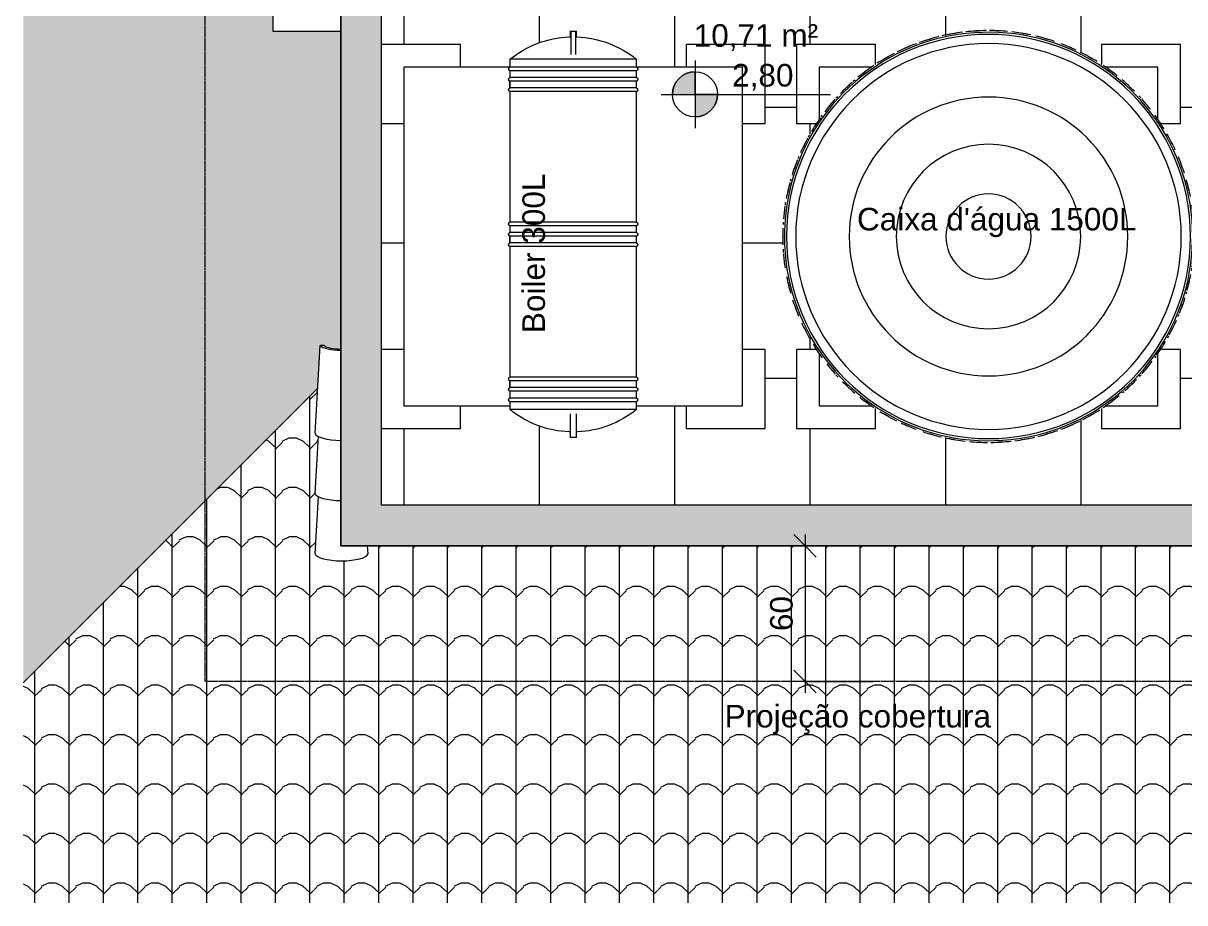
# Model space of a CAD drawing. Header units: millimetres. Extents: x -9018 to 25736, y -24663 to -1750.
# Drawn here: x -8651 to -3505, y -20900 to -17005 of the extents above; entities that cross this region are included whole.
import ezdxf

# ---------------------------------------------------------------- set-up
doc = ezdxf.new("R2010")
doc.units = ezdxf.units.MM
doc.linetypes.add('Overhead', pattern=[3.96875, 2.38125, -1.5875])
for name, color, linetype, lineweight in [('A-ANNO-DIMS', 211, 'Continuous', 9), ('A-ANNO-DIMS-50', 211, 'Continuous', 9), ('A-DETL-GENF', 92, 'Continuous', 9), ('A-DETL-THIN', 151, 'Continuous', 9), ('A-FLOR-OVHD', 1, 'Overhead', 9), ('A-FLOR-PATT', 8, 'Continuous', 25), ('A-GENM', 13, 'Continuous', 9), ('A-ROOF', 132, 'Continuous', 9), ('A-ROOF-PATT', 132, 'Continuous', 9), ('G-ANNO-DIMS', 111, 'Continuous', 9), ('G-ANNO-TEXT', 231, 'Continuous', 9), ('L-HRDS-IDEN', 13, 'Continuous', 9), ('P-SANR-FIXT', 6, 'Continuous', 9)]:
    doc.layers.add(name, color=color, linetype=linetype, lineweight=lineweight)
doc.styles.add('@Arial Unicode MS', font='ARIALUNI.TTF', dxfattribs={"height": 100})
doc.styles.add('Arial_1', font='arial.ttf', dxfattribs={"height": 100})
doc.dimstyles.new('CRT_-__Metros_-_Linha_de_chamada_3_5_mm', dxfattribs={"dimscale": 304.8, "dimtxt": 100.584485, "dimasz": 0.328084, "dimexe": 0.164042, "dimexo": 0.0625, "dimgap": 0.082021, "dimtad": 1, "dimdec": 0, "dimlfac": 0.1, "dimdsep": 46, "dimtxsty": '@Arial Unicode MS', "dimblk1": 'OBLIQUE', "dimblk2": 'OBLIQUE', "dimsah": 1, "dimcen": 0.09, "dimdle": 0.164042, "dimazin": 0, "dimtfac": 1, "dimtdec": 4, "dimtix": 1, "dimtmove": 0, "dimatfit": 3, "dimfxl": 0.984252, "dimfxlon": 1, "dimtvp": 1, "dimtolj": 1, "dimtzin": 0, "dimarcsym": 2})

# ---------------------------------------------------------------- blocks, each defined once
blk = doc.blocks.new('Tampa Caixa D_Agua - Agua Fria - MEP -Tigre - Tampa - 1500 L-4231142-2 PAV')
at = {"layer": 'P-SANR-FIXT', "color": 55, "flags": 128}
for points in [[(904.5, 0), (903.8, 36.2), (901.6, 72.3), (898, 108.3), (893, 144.1), (886.5, 179.7), (878.6, 215), (869.3, 250), (858.6, 284.5), (846.5, 318.6), (833.1, 352.2), (818.4, 385.3), (802.3, 417.7), (785, 449.4), (766.4, 480.5), (746.5, 510.7), (725.5, 540.2), (703.3, 568.8), (680, 596.4), (655.6, 623.1), (630.2, 648.9), (603.7, 673.5), (576.3, 697.1), (548, 719.6), (518.8, 741), (488.7, 761.1), (457.9, 780.1), (426.3, 797.7), (394.1, 814.2), (361.2, 829.3), (327.8, 843), (293.8, 855.5), (259.3, 866.5), (224.5, 876.2), (189.3, 884.5), (153.7, 891.4), (118, 896.8), (82, 900.8), (45.9, 903.3), (9.8, 904.5), (-26.4, 904.1), (-62.5, 902.3), (-98.6, 899.1), (-134.5, 894.5), (-170.1, 888.4), (-205.5, 880.9), (-240.6, 871.9), (-275.2, 861.6), (-309.5, 849.9), (-343.2, 836.9), (-376.4, 822.5), (-409, 806.8), (-440.9, 789.8), (-472.2, 771.5), (-502.6, 752), (-532.3, 731.3), (-561.1, 709.4), (-589, 686.4), (-616, 662.3), (-642, 637.1), (-667, 611), (-690.9, 583.8), (-713.7, 555.7), (-735.3, 526.7), (-755.8, 496.9), (-775.1, 466.3), (-793.1, 434.9), (-809.9, 402.8), (-825.3, 370.1), (-839.5, 336.8), (-852.3, 303), (-863.7, 268.7), (-873.7, 233.9), (-882.4, 198.8), (-889.6, 163.4), (-895.5, 127.6), (-899.9, 91.7), (-902.8, 55.7), (-904.3, 19.5), (-904.5, 0)], [(-904.5, 0), (-903.8, -36.2), (-901.6, -72.3), (-898, -108.3), (-893, -144.1), (-886.5, -179.7), (-878.6, -215), (-869.3, -250), (-858.6, -284.5), (-846.5, -318.6), (-833.1, -352.2), (-818.4, -385.3), (-802.3, -417.7), (-785, -449.4), (-766.4, -480.5), (-746.5, -510.7), (-725.5, -540.2), (-703.3, -568.8), (-680, -596.4), (-655.6, -623.1), (-630.2, -648.9), (-603.7, -673.5), (-576.3, -697.1), (-548, -719.6), (-518.8, -741), (-488.7, -761.1), (-457.9, -780.1), (-426.3, -797.7), (-394.1, -814.2), (-361.2, -829.3), (-327.8, -843), (-293.8, -855.5), (-259.3, -866.5), (-224.5, -876.2), (-189.3, -884.5), (-153.7, -891.4), (-118, -896.8), (-82, -900.8), (-45.9, -903.3), (-9.8, -904.5), (26.4, -904.1), (62.5, -902.3), (98.6, -899.1), (134.5, -894.5), (170.1, -888.4), (205.5, -880.9), (240.6, -871.9), (275.2, -861.6), (309.5, -849.9), (343.2, -836.9), (376.4, -822.5), (409, -806.8), (440.9, -789.8), (472.2, -771.5), (502.6, -752), (532.3, -731.3), (561.1, -709.4), (589, -686.4), (616, -662.3), (642, -637.1), (667, -611), (690.9, -583.8), (713.7, -555.7), (735.3, -526.7), (755.8, -496.9), (775.1, -466.3), (793.1, -434.9), (809.9, -402.8), (825.3, -370.1), (839.5, -336.8), (852.3, -303), (863.7, -268.7), (873.7, -233.9), (882.4, -198.8), (889.6, -163.4), (895.5, -127.6), (899.9, -91.7), (902.8, -55.7), (904.3, -19.5), (904.5, 0)]]:
    blk.add_lwpolyline(points, dxfattribs=at)
at = {"layer": 'P-SANR-FIXT', "color": 55}
for radius, start, end in [(895, 360, 180), (911.9, 103.952, 109.6536), (911.1, 105.8008, 107.6311), (911.9, 97.3022, 103.0095), (911.1, 99.1394, 100.983), (911.9, 90.6526, 96.3648), (911.1, 92.4788, 94.1667), (912, 84.672, 89.7195), (912, 78.1824, 83.5317), (911.1, 80, 80.3819), (911.1, 79.0719, 79.6298), (912, 71.3478, 76.7205), (911.1, 73.3333, 74.225), (854, 90, 270), (911.9, 110.602, 116.2971), (911.1, 112.4629, 114.2787), (854, 270, 90), (912, 64.8473, 69.356), (911.1, 66.6667, 67.0476), (911.1, 65.7479, 66.2969), (911.9, 117.2524, 122.7572), (911.1, 119.126, 120.9257), (912, 58.1794, 63.456), (911.1, 59.0859, 60.8768), (911.9, 124.7745, 129.3691), (911.1, 125.79, 127.572), (911.9, 123.903, 124.597), (912, 55.5246, 56.177), (912, 51.307, 55.2297), (911.1, 53.3333, 54.2307), (911.9, 131.4451, 136.034), (911.1, 132.4553, 132.99), (911.9, 130.5542, 131.21), (912, 44.843, 49.4864), (911.9, 137.2059, 137.8262), (911.1, 133.3333, 134.2211), (911.1, 45.7938, 46.6667), (912, 42.1725, 43.1151), (911.9, 138.1137, 142.689), (911.1, 140, 140.8723), (911.1, 139.1205, 139.6379), (617.2, 0, 180), (912, 38.1702, 41.8871), (911.1, 40, 40.8768), (911.9, 144.7796, 149.3502), (911.9, 143.863, 144.477), (912, 31.5057, 36.1097), (911.1, 146.6667, 147.5323), (911.1, 145.7808, 146.2936), (911.1, 32.4524, 33.3333), (911.9, 151.4456, 156.0111), (911.1, 152.4412, 152.9492), (911.9, 150.521, 151.1292), (912, 24.8321, 29.9226), (911.1, 26.6667, 27.5681), (911.1, 153.3333, 154.2231), (408.5, 0, 180), (911.9, 158.1117, 162.6735), (911.1, 160, 160.8881), (911.1, 159.1016, 159.6054), (911.9, 157.1789, 157.7815), (912, 17.8629, 22.738), (911.1, 19.6039, 20), (911.9, 164.7834, 169.3337), (911.1, 166.6667, 167.5538), (911.1, 165.7634, 166.1128), (911.9, 163.8356, 164.4419), (912, 11.2097, 15.9652), (911.1, 12.9334, 13.9699), (188.5, 360, 180), (912, 171.4373, 175.1249), (911.1, 172.4658, 173.8612), (911.9, 170.4619, 171.1338), (912, 4.8751, 8.7196), (911.9, 175.975, 176.6179), (912, 3.5307, 4.4497), (911.9, 177.7027, 180), (911.1, 179.3735, 180), (895, 180, 360), (617.2, 180, 0), (408.5, 180, 0), (188.5, 180, 360), (911.1, 360, 0.6265), (911.1, 359.3735, 360), (912, 0, 2.3096), (911.9, 357.7027, 0), (912, 180, 182.3096), (911.1, 180, 180.6265), (912, 183.5307, 184.4497), (912, 184.8533, 188.7196), (911.9, 351.4373, 355.1309), (911.1, 352.4658, 353.8612), (912, 355.975, 356.6179), (911.9, 350.4619, 351.1338), (912, 191.2097, 195.9652), (911.1, 192.9334, 193.9699), (911.9, 344.7834, 349.3337), (911.1, 346.6667, 347.5538), (911.9, 343.8356, 344.4419), (911.1, 345.7634, 346.1128), (912, 197.8629, 202.738), (911.1, 199.6039, 200), (911.9, 338.1117, 342.6735), (911.1, 340, 340.8881), (911.9, 337.1789, 337.7815), (911.1, 339.1016, 339.6054), (912, 204.8321, 209.9226), (911.1, 206.6667, 207.5681), (911.9, 331.4456, 336.0111), (911.1, 333.3333, 334.2231), (911.9, 330.521, 331.1292), (911.1, 332.4412, 332.9492), (912, 211.5057, 216.1097), (911.1, 212.4524, 213.3333), (911.9, 324.7796, 329.3502), (911.1, 325.7808, 326.2936), (911.1, 326.6667, 327.5323), (912, 218.1702, 221.8871), (911.9, 318.1137, 322.689), (911.9, 323.863, 324.477), (911.1, 220, 220.8768), (912, 222.1725, 223.1151), (911.9, 317.2059, 317.8262), (911.1, 319.1205, 319.6379), (911.1, 320, 320.8723), (912, 224.843, 229.4864), (911.1, 225.7938, 226.6667), (911.9, 311.4451, 316.034), (911.1, 312.4553, 312.99), (911.1, 313.3333, 314.2211), (912, 231.307, 235.2297), (911.9, 304.7745, 309.3959), (911.9, 310.5542, 311.21), (911.1, 233.3333, 234.2307), (912, 235.5246, 236.177), (911.9, 297.2524, 302.7572), (911.9, 303.903, 304.597), (911.1, 305.79, 307.572), (912, 238.1794, 243.456), (911.1, 239.0859, 240.8768), (911.9, 290.602, 296.2971), (911.1, 299.126, 300.9257), (912, 244.8473, 249.356), (911.1, 245.7479, 246.2969), (911.1, 246.6667, 247.0476), (912, 251.3478, 256.7553), (911.1, 253.3333, 254.225), (911.9, 283.952, 289.6536), (911.1, 285.8008, 287.6311), (911.1, 292.4629, 294.2787), (912, 258.1824, 263.5317), (911.1, 259.0719, 259.6298), (911.1, 260, 260.3819), (912, 264.672, 269.7195), (911.9, 270.6526, 276.3648), (911.1, 272.4788, 274.1667), (911.9, 277.3022, 283.0095), (911.1, 279.1394, 280.983)]:
    blk.add_arc((0, 0), radius, start, end, dxfattribs=at)
blk = doc.blocks.new('CRT_HDR_AQC_Boiler-completo - Boiler 300 Litros-3281018-2 PAV')
at = {"layer": 'P-SANR-FIXT', "color": 55}
for p, q in [((-14, 260.6), (-14, 155.7)), ((-14, 260.6), (14, 260.6)), ((14, 154.9), (14, 260.6)), ((-280, 136.4), (-280, 101.4)), ((-278.5, 136.4), (0, 136.4)), ((0, 136.4), (278.5, 136.4)), ((280, 101.4), (280, 136.4)), ((-280, 85.2), (-280, 55.2)), ((0, 101.4), (-278.5, 101.4)), ((-278.5, 85.2), (0, 85.2)), ((-278.5, 55.2), (0, 55.2)), ((278.5, 101.4), (0, 101.4)), ((0, 85.2), (278.5, 85.2)), ((0, 55.2), (278.5, 55.2)), ((280, 55.2), (280, 85.2)), ((-280, 39), (-280, 9)), ((-280, 38.6), (-278.5, 38.6)), ((-280, 38.6), (-280, 8.6)), ((-278.8, 8.6), (-280, 8.6)), ((-278.5, 39), (0, 39)), ((-278.5, 9), (0, 9)), ((0, 39), (278.5, 39)), ((0, 9), (278.5, 9)), ((278.5, 38.6), (280, 38.6)), ((280, 8.6), (278.8, 8.6)), ((280, 9), (280, 39)), ((280, 38.6), (280, 8.6)), ((-280, -7.2), (-280, -585)), ((-278.5, -7.2), (0, -7.2)), ((0, -7.2), (278.5, -7.2)), ((280, -585), (280, -7.2)), ((-280, -601.3), (-280, -631.3)), ((-280, -601.3), (-278.5, -601.3)), ((-280, -601.3), (-280, -631.3)), ((-278.5, -585), (0, -585)), ((-278.5, -601.3), (0, -601.3)), ((0, -585), (278.5, -585)), ((0, -601.3), (278.5, -601.3)), ((278.5, -601.3), (280, -601.3)), ((280, -631.3), (280, -601.3)), ((280, -601.3), (280, -631.3)), ((-278.5, -631.3), (-280, -631.3)), ((-280, -647.5), (-280, -677.5)), ((-278.5, -631.3), (0, -631.3)), ((-278.5, -647.5), (0, -647.5)), ((0, -631.3), (278.5, -631.3)), ((0, -647.5), (278.5, -647.5)), ((280, -631.3), (278.5, -631.3)), ((280, -677.5), (280, -647.5)), ((-280, -693.7), (-280, -1271.5)), ((-278.5, -677.5), (0, -677.5)), ((-278.5, -693.7), (0, -693.7)), ((0, -677.5), (278.5, -677.5)), ((0, -693.7), (278.5, -693.7)), ((280, -1271.5), (280, -693.7)), ((-278.5, -1271.5), (0, -1271.5)), ((0, -1271.5), (278.5, -1271.5)), ((-280, -1287.4), (-278.8, -1287.4)), ((-280, -1287.4), (-280, -1317.4)), ((-280, -1287.7), (-280, -1317.7)), ((-278.5, -1317.4), (-280, -1317.4)), ((-280, -1333.9), (-280, -1363.9)), ((-278.5, -1287.7), (0, -1287.7)), ((-278.5, -1317.7), (-266.4, -1317.7)), ((-278.5, -1333.9), (-266.4, -1333.9)), ((-266.3, -1317.7), (0, -1317.7)), ((-266.3, -1333.9), (0, -1333.9)), ((0, -1287.7), (278.5, -1287.7)), ((0, -1317.7), (278.5, -1317.7)), ((0, -1333.9), (278.5, -1333.9)), ((280, -1317.4), (278.5, -1317.4)), ((278.8, -1287.4), (280, -1287.4)), ((280, -1287.4), (280, -1317.4)), ((280, -1317.7), (280, -1287.7)), ((280, -1363.9), (280, -1333.9)), ((-280, -1380.1), (-280, -1415.1)), ((-278.5, -1363.9), (-266.4, -1363.9)), ((-278.5, -1380.1), (0, -1380.1)), ((-266.3, -1363.9), (0, -1363.9)), ((0, -1363.9), (278.5, -1363.9)), ((0, -1380.1), (278.5, -1380.1)), ((280, -1415.1), (280, -1380.1)), ((-278.5, -1415.1), (0, -1415.1)), ((-11, -1436), (-11, -1539.4)), ((-11, -1436), (-11, -1539.4)), ((0, -1415.1), (278.5, -1415.1)), ((11, -1539.4), (11, -1435.9)), ((11, -1539.4), (11, -1435.9)), ((-14, -1513.7), (-14, -1539.4)), ((-11.1, -1539.4), (-14, -1539.4)), ((11, -1539.4), (-11, -1539.4)), ((11, -1539.4), (-11, -1539.4)), ((14, -1539.4), (11.1, -1539.4)), ((14, -1539.4), (14, -1513.6))]:
    blk.add_line(p, q, dxfattribs=at)
at = {"layer": 'P-SANR-FIXT', "color": 55, "flags": 128}
for points in [[(-280, 136.4), (-266, 147.3), (-251.5, 157.7), (-236.7, 167.4), (-221.4, 176.6), (-205.8, 185.1), (-189.9, 193), (-173.7, 200.3), (-157.2, 206.9), (-140.4, 212.9), (-123.4, 218.2), (-106.3, 222.8), (-88.9, 226.7), (-71.4, 229.9), (-53.8, 232.4), (-36.1, 234.2), (-18.4, 235.3), (-13.9, 235.4)], [(14, 235.4), (17.8, 235.3), (35.5, 234.2), (53.2, 232.5), (70.8, 230), (88.3, 226.8), (105.7, 222.9), (122.9, 218.3), (139.8, 213.1), (156.6, 207.2), (173.1, 200.6), (189.3, 193.3), (205.3, 185.4), (220.9, 176.9), (236.1, 167.7), (251, 158), (265.5, 147.7), (279.5, 136.8), (280, 136.4)], [(-280, 85.2), (-280.3, 85.3), (-280.6, 85.4), (-281, 85.6), (-281.3, 85.7), (-281.6, 85.9), (-281.9, 86), (-282.1, 86.2), (-282.4, 86.4), (-282.7, 86.6), (-282.9, 86.8), (-283.2, 87.1), (-283.4, 87.3), (-283.7, 87.5), (-283.9, 87.8), (-284.1, 88.1), (-284.3, 88.3), (-284.5, 88.6), (-284.7, 88.9), (-284.9, 89.2), (-285, 89.5), (-285.2, 89.8), (-285.3, 90.1), (-285.4, 90.4), (-285.5, 90.8), (-285.6, 91.1), (-285.7, 91.4), (-285.8, 91.8), (-285.8, 92.1), (-285.9, 92.4), (-285.9, 92.8), (-285.9, 93.1), (-285.9, 93.4), (-285.9, 93.8), (-285.9, 94.1), (-285.8, 94.5), (-285.8, 94.8), (-285.7, 95.1), (-285.6, 95.5), (-285.5, 95.8), (-285.4, 96.1), (-285.3, 96.4), (-285.2, 96.7), (-285, 97.1), (-284.9, 97.4), (-284.7, 97.7), (-284.5, 97.9), (-284.3, 98.2), (-284.1, 98.5), (-283.9, 98.8), (-283.7, 99), (-283.5, 99.3), (-283.2, 99.5), (-283, 99.7), (-282.7, 99.9), (-282.4, 100.1), (-282.2, 100.3), (-281.9, 100.5), (-281.6, 100.7), (-281.3, 100.9), (-281, 101), (-280.7, 101.1), (-280.3, 101.3), (-280, 101.4), (-280, 101.4)], [(-280, 39), (-280.3, 39.1), (-280.6, 39.2), (-281, 39.4), (-281.3, 39.5), (-281.6, 39.7), (-281.9, 39.8), (-282.1, 40), (-282.4, 40.2), (-282.7, 40.4), (-282.9, 40.6), (-283.2, 40.9), (-283.4, 41.1), (-283.7, 41.3), (-283.9, 41.6), (-284.1, 41.9), (-284.3, 42.1), (-284.5, 42.4), (-284.7, 42.7), (-284.9, 43), (-285, 43.3), (-285.2, 43.6), (-285.3, 43.9), (-285.4, 44.2), (-285.5, 44.6), (-285.6, 44.9), (-285.7, 45.2), (-285.8, 45.6), (-285.8, 45.9), (-285.9, 46.2), (-285.9, 46.6), (-285.9, 46.9), (-285.9, 47.2), (-285.9, 47.6), (-285.9, 47.9), (-285.8, 48.3), (-285.8, 48.6), (-285.7, 48.9), (-285.6, 49.3), (-285.5, 49.6), (-285.4, 49.9), (-285.3, 50.2), (-285.2, 50.5), (-285, 50.9), (-284.9, 51.2), (-284.7, 51.4), (-284.5, 51.7), (-284.3, 52), (-284.1, 52.3), (-283.9, 52.6), (-283.7, 52.8), (-283.5, 53.1), (-283.2, 53.3), (-283, 53.5), (-282.7, 53.7), (-282.4, 53.9), (-282.2, 54.1), (-281.9, 54.3), (-281.6, 54.5), (-281.3, 54.7), (-281, 54.8), (-280.7, 54.9), (-280.3, 55.1), (-280, 55.2), (-280, 55.2)], [(280, 101.4), (280.3, 101.3), (280.6, 101.2), (281, 101), (281.3, 100.9), (281.6, 100.7), (281.9, 100.5), (282.1, 100.4), (282.4, 100.2), (282.7, 100), (282.9, 99.7), (283.2, 99.5), (283.4, 99.3), (283.7, 99), (283.9, 98.8), (284.1, 98.5), (284.3, 98.2), (284.5, 98), (284.7, 97.7), (284.9, 97.4), (285, 97.1), (285.2, 96.8), (285.3, 96.4), (285.4, 96.1), (285.5, 95.8), (285.6, 95.5), (285.7, 95.1), (285.8, 94.8), (285.8, 94.5), (285.9, 94.1), (285.9, 93.8), (285.9, 93.5), (285.9, 93.1), (285.9, 92.8), (285.9, 92.4), (285.8, 92.1), (285.8, 91.8), (285.7, 91.4), (285.6, 91.1), (285.5, 90.8), (285.4, 90.5), (285.3, 90.1), (285.2, 89.8), (285, 89.5), (284.9, 89.2), (284.7, 88.9), (284.5, 88.6), (284.3, 88.3), (284.1, 88.1), (283.9, 87.8), (283.7, 87.6), (283.5, 87.3), (283.2, 87.1), (283, 86.8), (282.7, 86.6), (282.4, 86.4), (282.2, 86.2), (281.9, 86), (281.6, 85.9), (281.3, 85.7), (281, 85.6), (280.7, 85.4), (280.3, 85.3), (280, 85.2), (280, 85.2)], [(280, 55.2), (280.3, 55.1), (280.6, 55), (281, 54.8), (281.3, 54.7), (281.6, 54.5), (281.9, 54.3), (282.1, 54.2), (282.4, 54), (282.7, 53.8), (282.9, 53.5), (283.2, 53.3), (283.4, 53.1), (283.7, 52.8), (283.9, 52.6), (284.1, 52.3), (284.3, 52), (284.5, 51.8), (284.7, 51.5), (284.9, 51.2), (285, 50.9), (285.2, 50.6), (285.3, 50.2), (285.4, 49.9), (285.5, 49.6), (285.6, 49.3), (285.7, 48.9), (285.8, 48.6), (285.8, 48.3), (285.9, 47.9), (285.9, 47.6), (285.9, 47.3), (285.9, 46.9), (285.9, 46.6), (285.9, 46.2), (285.8, 45.9), (285.8, 45.6), (285.7, 45.2), (285.6, 44.9), (285.5, 44.6), (285.4, 44.3), (285.3, 43.9), (285.2, 43.6), (285, 43.3), (284.9, 43), (284.7, 42.7), (284.5, 42.4), (284.3, 42.1), (284.1, 41.9), (283.9, 41.6), (283.7, 41.4), (283.5, 41.1), (283.2, 40.9), (283, 40.6), (282.7, 40.4), (282.4, 40.2), (282.2, 40), (281.9, 39.8), (281.6, 39.7), (281.3, 39.5), (281, 39.4), (280.7, 39.2), (280.3, 39.1), (280, 39), (280, 39)], [(-280, -7.2), (-280.3, -7.1), (-280.6, -7), (-281, -6.9), (-281.3, -6.7), (-281.6, -6.5), (-281.9, -6.4), (-282.1, -6.2), (-282.4, -6), (-282.7, -5.8), (-282.9, -5.6), (-283.2, -5.3), (-283.4, -5.1), (-283.7, -4.9), (-283.9, -4.6), (-284.1, -4.3), (-284.3, -4.1), (-284.5, -3.8), (-284.7, -3.5), (-284.9, -3.2), (-285, -2.9), (-285.2, -2.6), (-285.3, -2.3), (-285.4, -2), (-285.5, -1.6), (-285.6, -1.3), (-285.7, -1), (-285.8, -0.7), (-285.8, -0.3), (-285.9, 0), (-285.9, 0.4), (-285.9, 0.7), (-285.9, 1), (-285.9, 1.4), (-285.9, 1.7), (-285.8, 2.1), (-285.8, 2.4), (-285.7, 2.7), (-285.6, 3.1), (-285.5, 3.4), (-285.4, 3.7), (-285.3, 4), (-285.2, 4.3), (-285, 4.6), (-284.9, 5), (-284.7, 5.2), (-284.5, 5.5), (-284.3, 5.8), (-284.1, 6.1), (-283.9, 6.4), (-283.7, 6.6), (-283.5, 6.9), (-283.2, 7.1), (-283, 7.3), (-282.7, 7.5), (-282.4, 7.7), (-282.2, 7.9), (-281.9, 8.1), (-281.6, 8.3), (-281.3, 8.5), (-281, 8.6), (-280.7, 8.7), (-280.3, 8.9), (-280, 9), (-280, 9)], [(280, 9), (280.3, 8.9), (280.6, 8.7), (281, 8.6), (281.3, 8.5), (281.6, 8.3), (281.9, 8.1), (282.1, 7.9), (282.4, 7.8), (282.7, 7.5), (282.9, 7.3), (283.2, 7.1), (283.4, 6.9), (283.7, 6.6), (283.9, 6.4), (284.1, 6.1), (284.3, 5.8), (284.5, 5.5), (284.7, 5.3), (284.9, 5), (285, 4.7), (285.2, 4.4), (285.3, 4), (285.4, 3.7), (285.5, 3.4), (285.6, 3.1), (285.7, 2.7), (285.8, 2.4), (285.8, 2.1), (285.9, 1.7), (285.9, 1.4), (285.9, 1.1), (285.9, 0.7), (285.9, 0.4), (285.9, 0), (285.8, -0.3), (285.8, -0.6), (285.7, -1), (285.6, -1.3), (285.5, -1.6), (285.4, -1.9), (285.3, -2.3), (285.2, -2.6), (285, -2.9), (284.9, -3.2), (284.7, -3.5), (284.5, -3.8), (284.3, -4.1), (284.1, -4.3), (283.9, -4.6), (283.7, -4.8), (283.5, -5.1), (283.2, -5.3), (283, -5.6), (282.7, -5.8), (282.4, -6), (282.2, -6.2), (281.9, -6.4), (281.6, -6.5), (281.3, -6.7), (281, -6.8), (280.7, -7), (280.3, -7.1), (280, -7.2), (280, -7.2)], [(-280, -601.3), (-280.3, -601.1), (-280.6, -601), (-281, -600.9), (-281.3, -600.7), (-281.6, -600.6), (-281.9, -600.4), (-282.1, -600.2), (-282.4, -600), (-282.7, -599.8), (-282.9, -599.6), (-283.2, -599.4), (-283.4, -599.1), (-283.7, -598.9), (-283.9, -598.6), (-284.1, -598.4), (-284.3, -598.1), (-284.5, -597.8), (-284.7, -597.5), (-284.9, -597.2), (-285, -596.9), (-285.2, -596.6), (-285.3, -596.3), (-285.4, -596), (-285.5, -595.7), (-285.6, -595.3), (-285.7, -595), (-285.8, -594.7), (-285.8, -594.3), (-285.9, -594), (-285.9, -593.7), (-285.9, -593.3), (-285.9, -593), (-285.9, -592.6), (-285.9, -592.3), (-285.8, -592), (-285.8, -591.6), (-285.7, -591.3), (-285.6, -591), (-285.5, -590.6), (-285.4, -590.3), (-285.3, -590), (-285.2, -589.7), (-285, -589.4), (-284.9, -589.1), (-284.7, -588.8), (-284.5, -588.5), (-284.3, -588.2), (-284.1, -587.9), (-283.9, -587.7), (-283.7, -587.4), (-283.5, -587.2), (-283.2, -586.9), (-283, -586.7), (-282.7, -586.5), (-282.4, -586.3), (-282.2, -586.1), (-281.9, -585.9), (-281.6, -585.7), (-281.3, -585.6), (-281, -585.4), (-280.7, -585.3), (-280.3, -585.2), (-280, -585.1), (-280, -585)], [(280, -585), (280.3, -585.2), (280.6, -585.3), (281, -585.4), (281.3, -585.6), (281.6, -585.7), (281.9, -585.9), (282.1, -586.1), (282.4, -586.3), (282.7, -586.5), (282.9, -586.7), (283.2, -586.9), (283.4, -587.2), (283.7, -587.4), (283.9, -587.7), (284.1, -587.9), (284.3, -588.2), (284.5, -588.5), (284.7, -588.8), (284.9, -589.1), (285, -589.4), (285.2, -589.7), (285.3, -590), (285.4, -590.3), (285.5, -590.6), (285.6, -591), (285.7, -591.3), (285.8, -591.6), (285.8, -592), (285.9, -592.3), (285.9, -592.6), (285.9, -593), (285.9, -593.3), (285.9, -593.7), (285.9, -594), (285.8, -594.3), (285.8, -594.7), (285.7, -595), (285.6, -595.3), (285.5, -595.7), (285.4, -596), (285.3, -596.3), (285.2, -596.6), (285, -596.9), (284.9, -597.2), (284.7, -597.5), (284.5, -597.8), (284.3, -598.1), (284.1, -598.4), (283.9, -598.6), (283.7, -598.9), (283.5, -599.1), (283.2, -599.4), (283, -599.6), (282.7, -599.8), (282.4, -600), (282.2, -600.2), (281.9, -600.4), (281.6, -600.6), (281.3, -600.7), (281, -600.9), (280.7, -601), (280.3, -601.1), (280, -601.2), (280, -601.3)], [(-280, -647.5), (-280.3, -647.3), (-280.6, -647.2), (-281, -647.1), (-281.3, -646.9), (-281.6, -646.8), (-281.9, -646.6), (-282.1, -646.4), (-282.4, -646.2), (-282.7, -646), (-282.9, -645.8), (-283.2, -645.6), (-283.4, -645.3), (-283.7, -645.1), (-283.9, -644.8), (-284.1, -644.6), (-284.3, -644.3), (-284.5, -644), (-284.7, -643.7), (-284.9, -643.4), (-285, -643.1), (-285.2, -642.8), (-285.3, -642.5), (-285.4, -642.2), (-285.5, -641.9), (-285.6, -641.5), (-285.7, -641.2), (-285.8, -640.9), (-285.8, -640.5), (-285.9, -640.2), (-285.9, -639.9), (-285.9, -639.5), (-285.9, -639.2), (-285.9, -638.8), (-285.9, -638.5), (-285.8, -638.2), (-285.8, -637.8), (-285.7, -637.5), (-285.6, -637.2), (-285.5, -636.8), (-285.4, -636.5), (-285.3, -636.2), (-285.2, -635.9), (-285, -635.6), (-284.9, -635.3), (-284.7, -635), (-284.5, -634.7), (-284.3, -634.4), (-284.1, -634.1), (-283.9, -633.9), (-283.7, -633.6), (-283.5, -633.4), (-283.2, -633.1), (-283, -632.9), (-282.7, -632.7), (-282.4, -632.5), (-282.2, -632.3), (-281.9, -632.1), (-281.6, -631.9), (-281.3, -631.8), (-281, -631.6), (-280.7, -631.5), (-280.3, -631.4), (-280, -631.3), (-280, -631.3)], [(280, -631.3), (280.3, -631.4), (280.6, -631.5), (281, -631.6), (281.3, -631.8), (281.6, -631.9), (281.9, -632.1), (282.1, -632.3), (282.4, -632.5), (282.7, -632.7), (282.9, -632.9), (283.2, -633.1), (283.4, -633.4), (283.7, -633.6), (283.9, -633.9), (284.1, -634.1), (284.3, -634.4), (284.5, -634.7), (284.7, -635), (284.9, -635.3), (285, -635.6), (285.2, -635.9), (285.3, -636.2), (285.4, -636.5), (285.5, -636.8), (285.6, -637.2), (285.7, -637.5), (285.8, -637.8), (285.8, -638.2), (285.9, -638.5), (285.9, -638.8), (285.9, -639.2), (285.9, -639.5), (285.9, -639.9), (285.9, -640.2), (285.8, -640.5), (285.8, -640.9), (285.7, -641.2), (285.6, -641.5), (285.5, -641.9), (285.4, -642.2), (285.3, -642.5), (285.2, -642.8), (285, -643.1), (284.9, -643.4), (284.7, -643.7), (284.5, -644), (284.3, -644.3), (284.1, -644.6), (283.9, -644.8), (283.7, -645.1), (283.5, -645.3), (283.2, -645.6), (283, -645.8), (282.7, -646), (282.4, -646.2), (282.2, -646.4), (281.9, -646.6), (281.6, -646.8), (281.3, -646.9), (281, -647.1), (280.7, -647.2), (280.3, -647.3), (280, -647.4), (280, -647.5)], [(-280, -693.7), (-280.3, -693.5), (-280.6, -693.4), (-281, -693.3), (-281.3, -693.1), (-281.6, -693), (-281.9, -692.8), (-282.1, -692.6), (-282.4, -692.4), (-282.7, -692.2), (-282.9, -692), (-283.2, -691.8), (-283.4, -691.5), (-283.7, -691.3), (-283.9, -691), (-284.1, -690.8), (-284.3, -690.5), (-284.5, -690.2), (-284.7, -689.9), (-284.9, -689.6), (-285, -689.3), (-285.2, -689), (-285.3, -688.7), (-285.4, -688.4), (-285.5, -688.1), (-285.6, -687.7), (-285.7, -687.4), (-285.8, -687.1), (-285.8, -686.7), (-285.9, -686.4), (-285.9, -686.1), (-285.9, -685.7), (-285.9, -685.4), (-285.9, -685.1), (-285.9, -684.7), (-285.8, -684.4), (-285.8, -684), (-285.7, -683.7), (-285.6, -683.4), (-285.5, -683), (-285.4, -682.7), (-285.3, -682.4), (-285.2, -682.1), (-285, -681.8), (-284.9, -681.5), (-284.7, -681.2), (-284.5, -680.9), (-284.3, -680.6), (-284.1, -680.3), (-283.9, -680.1), (-283.7, -679.8), (-283.5, -679.6), (-283.2, -679.3), (-283, -679.1), (-282.7, -678.9), (-282.4, -678.7), (-282.2, -678.5), (-281.9, -678.3), (-281.6, -678.1), (-281.3, -678), (-281, -677.8), (-280.7, -677.7), (-280.3, -677.6), (-280, -677.5), (-280, -677.5)], [(280, -677.5), (280.3, -677.6), (280.6, -677.7), (281, -677.8), (281.3, -678), (281.6, -678.1), (281.9, -678.3), (282.1, -678.5), (282.4, -678.7), (282.7, -678.9), (282.9, -679.1), (283.2, -679.3), (283.4, -679.6), (283.7, -679.8), (283.9, -680.1), (284.1, -680.3), (284.3, -680.6), (284.5, -680.9), (284.7, -681.2), (284.9, -681.5), (285, -681.8), (285.2, -682.1), (285.3, -682.4), (285.4, -682.7), (285.5, -683), (285.6, -683.4), (285.7, -683.7), (285.8, -684), (285.8, -684.4), (285.9, -684.7), (285.9, -685), (285.9, -685.4), (285.9, -685.7), (285.9, -686.1), (285.9, -686.4), (285.8, -686.7), (285.8, -687.1), (285.7, -687.4), (285.6, -687.7), (285.5, -688.1), (285.4, -688.4), (285.3, -688.7), (285.2, -689), (285, -689.3), (284.9, -689.6), (284.7, -689.9), (284.5, -690.2), (284.3, -690.5), (284.1, -690.8), (283.9, -691), (283.7, -691.3), (283.5, -691.5), (283.2, -691.8), (283, -692), (282.7, -692.2), (282.4, -692.4), (282.2, -692.6), (281.9, -692.8), (281.6, -693), (281.3, -693.1), (281, -693.3), (280.7, -693.4), (280.3, -693.5), (280, -693.6), (280, -693.7)], [(-280, -1287.7), (-280.3, -1287.6), (-280.6, -1287.5), (-281, -1287.3), (-281.3, -1287.2), (-281.6, -1287), (-281.9, -1286.8), (-282.1, -1286.7), (-282.4, -1286.5), (-282.7, -1286.3), (-282.9, -1286), (-283.2, -1285.8), (-283.4, -1285.6), (-283.7, -1285.3), (-283.9, -1285.1), (-284.1, -1284.8), (-284.3, -1284.5), (-284.5, -1284.3), (-284.7, -1284), (-284.9, -1283.7), (-285, -1283.4), (-285.2, -1283.1), (-285.3, -1282.7), (-285.4, -1282.4), (-285.5, -1282.1), (-285.6, -1281.8), (-285.7, -1281.4), (-285.8, -1281.1), (-285.8, -1280.8), (-285.9, -1280.4), (-285.9, -1280.1), (-285.9, -1279.8), (-285.9, -1279.4), (-285.9, -1279.1), (-285.9, -1278.7), (-285.8, -1278.4), (-285.8, -1278.1), (-285.7, -1277.7), (-285.6, -1277.4), (-285.5, -1277.1), (-285.4, -1276.8), (-285.3, -1276.4), (-285.2, -1276.1), (-285, -1275.8), (-284.9, -1275.5), (-284.7, -1275.2), (-284.5, -1274.9), (-284.3, -1274.6), (-284.1, -1274.4), (-283.9, -1274.1), (-283.7, -1273.9), (-283.5, -1273.6), (-283.2, -1273.4), (-283, -1273.1), (-282.7, -1272.9), (-282.4, -1272.7), (-282.2, -1272.5), (-281.9, -1272.3), (-281.6, -1272.2), (-281.3, -1272), (-281, -1271.9), (-280.7, -1271.7), (-280.3, -1271.6), (-280, -1271.5), (-280, -1271.5)], [(280, -1271.5), (280.3, -1271.6), (280.6, -1271.7), (281, -1271.9), (281.3, -1272), (281.6, -1272.2), (281.9, -1272.3), (282.1, -1272.5), (282.4, -1272.7), (282.7, -1272.9), (282.9, -1273.1), (283.2, -1273.4), (283.4, -1273.6), (283.7, -1273.8), (283.9, -1274.1), (284.1, -1274.4), (284.3, -1274.6), (284.5, -1274.9), (284.7, -1275.2), (284.9, -1275.5), (285, -1275.8), (285.2, -1276.1), (285.3, -1276.4), (285.4, -1276.7), (285.5, -1277.1), (285.6, -1277.4), (285.7, -1277.7), (285.8, -1278.1), (285.8, -1278.4), (285.9, -1278.7), (285.9, -1279.1), (285.9, -1279.4), (285.9, -1279.7), (285.9, -1280.1), (285.9, -1280.4), (285.8, -1280.8), (285.8, -1281.1), (285.7, -1281.4), (285.6, -1281.8), (285.5, -1282.1), (285.4, -1282.4), (285.3, -1282.7), (285.2, -1283), (285, -1283.4), (284.9, -1283.7), (284.7, -1284), (284.5, -1284.2), (284.3, -1284.5), (284.1, -1284.8), (283.9, -1285.1), (283.7, -1285.3), (283.5, -1285.6), (283.2, -1285.8), (283, -1286), (282.7, -1286.2), (282.4, -1286.4), (282.2, -1286.6), (281.9, -1286.8), (281.6, -1287), (281.3, -1287.2), (281, -1287.3), (280.7, -1287.4), (280.3, -1287.6), (280, -1287.7), (280, -1287.7)], [(-280, -1333.9), (-280.3, -1333.8), (-280.6, -1333.7), (-281, -1333.5), (-281.3, -1333.4), (-281.6, -1333.2), (-281.9, -1333), (-282.1, -1332.9), (-282.4, -1332.7), (-282.7, -1332.5), (-282.9, -1332.2), (-283.2, -1332), (-283.4, -1331.8), (-283.7, -1331.5), (-283.9, -1331.3), (-284.1, -1331), (-284.3, -1330.7), (-284.5, -1330.5), (-284.7, -1330.2), (-284.9, -1329.9), (-285, -1329.6), (-285.2, -1329.3), (-285.3, -1328.9), (-285.4, -1328.6), (-285.5, -1328.3), (-285.6, -1328), (-285.7, -1327.7), (-285.8, -1327.3), (-285.8, -1327), (-285.9, -1326.6), (-285.9, -1326.3), (-285.9, -1326), (-285.9, -1325.6), (-285.9, -1325.3), (-285.9, -1324.9), (-285.8, -1324.6), (-285.8, -1324.3), (-285.7, -1323.9), (-285.6, -1323.6), (-285.5, -1323.3), (-285.4, -1323), (-285.3, -1322.6), (-285.2, -1322.3), (-285, -1322), (-284.9, -1321.7), (-284.7, -1321.4), (-284.5, -1321.1), (-284.3, -1320.9), (-284.1, -1320.6), (-283.9, -1320.3), (-283.7, -1320.1), (-283.5, -1319.8), (-283.2, -1319.6), (-283, -1319.3), (-282.7, -1319.1), (-282.4, -1318.9), (-282.2, -1318.7), (-281.9, -1318.5), (-281.6, -1318.4), (-281.3, -1318.2), (-281, -1318.1), (-280.7, -1317.9), (-280.3, -1317.8), (-280, -1317.7), (-280, -1317.7)], [(280, -1317.7), (280.3, -1317.8), (280.6, -1317.9), (281, -1318.1), (281.3, -1318.2), (281.6, -1318.4), (281.9, -1318.5), (282.1, -1318.7), (282.4, -1318.9), (282.7, -1319.1), (282.9, -1319.3), (283.2, -1319.6), (283.4, -1319.8), (283.7, -1320), (283.9, -1320.3), (284.1, -1320.6), (284.3, -1320.8), (284.5, -1321.1), (284.7, -1321.4), (284.9, -1321.7), (285, -1322), (285.2, -1322.3), (285.3, -1322.6), (285.4, -1322.9), (285.5, -1323.3), (285.6, -1323.6), (285.7, -1323.9), (285.8, -1324.3), (285.8, -1324.6), (285.9, -1324.9), (285.9, -1325.3), (285.9, -1325.6), (285.9, -1325.9), (285.9, -1326.3), (285.9, -1326.6), (285.8, -1327), (285.8, -1327.3), (285.7, -1327.6), (285.6, -1328), (285.5, -1328.3), (285.4, -1328.6), (285.3, -1328.9), (285.2, -1329.2), (285, -1329.6), (284.9, -1329.9), (284.7, -1330.2), (284.5, -1330.4), (284.3, -1330.7), (284.1, -1331), (283.9, -1331.3), (283.7, -1331.5), (283.5, -1331.8), (283.2, -1332), (283, -1332.2), (282.7, -1332.4), (282.4, -1332.7), (282.2, -1332.8), (281.9, -1333), (281.6, -1333.2), (281.3, -1333.4), (281, -1333.5), (280.7, -1333.6), (280.3, -1333.8), (280, -1333.9), (280, -1333.9)], [(-280, -1380.1), (-280.3, -1380), (-280.6, -1379.9), (-281, -1379.7), (-281.3, -1379.6), (-281.6, -1379.4), (-281.9, -1379.2), (-282.1, -1379.1), (-282.4, -1378.9), (-282.7, -1378.7), (-282.9, -1378.4), (-283.2, -1378.2), (-283.4, -1378), (-283.7, -1377.7), (-283.9, -1377.5), (-284.1, -1377.2), (-284.3, -1376.9), (-284.5, -1376.7), (-284.7, -1376.4), (-284.9, -1376.1), (-285, -1375.8), (-285.2, -1375.5), (-285.3, -1375.2), (-285.4, -1374.8), (-285.5, -1374.5), (-285.6, -1374.2), (-285.7, -1373.9), (-285.8, -1373.5), (-285.8, -1373.2), (-285.9, -1372.8), (-285.9, -1372.5), (-285.9, -1372.2), (-285.9, -1371.8), (-285.9, -1371.5), (-285.9, -1371.1), (-285.8, -1370.8), (-285.8, -1370.5), (-285.7, -1370.1), (-285.6, -1369.8), (-285.5, -1369.5), (-285.4, -1369.2), (-285.3, -1368.8), (-285.2, -1368.5), (-285, -1368.2), (-284.9, -1367.9), (-284.7, -1367.6), (-284.5, -1367.3), (-284.3, -1367.1), (-284.1, -1366.8), (-283.9, -1366.5), (-283.7, -1366.3), (-283.5, -1366), (-283.2, -1365.8), (-283, -1365.5), (-282.7, -1365.3), (-282.4, -1365.1), (-282.2, -1364.9), (-281.9, -1364.7), (-281.6, -1364.6), (-281.3, -1364.4), (-281, -1364.3), (-280.7, -1364.1), (-280.3, -1364), (-280, -1363.9), (-280, -1363.9)], [(280, -1363.9), (280.3, -1364), (280.6, -1364.1), (281, -1364.3), (281.3, -1364.4), (281.6, -1364.6), (281.9, -1364.7), (282.1, -1364.9), (282.4, -1365.1), (282.7, -1365.3), (282.9, -1365.5), (283.2, -1365.8), (283.4, -1366), (283.7, -1366.2), (283.9, -1366.5), (284.1, -1366.8), (284.3, -1367), (284.5, -1367.3), (284.7, -1367.6), (284.9, -1367.9), (285, -1368.2), (285.2, -1368.5), (285.3, -1368.8), (285.4, -1369.1), (285.5, -1369.5), (285.6, -1369.8), (285.7, -1370.1), (285.8, -1370.5), (285.8, -1370.8), (285.9, -1371.1), (285.9, -1371.5), (285.9, -1371.8), (285.9, -1372.2), (285.9, -1372.5), (285.9, -1372.8), (285.8, -1373.2), (285.8, -1373.5), (285.7, -1373.8), (285.6, -1374.2), (285.5, -1374.5), (285.4, -1374.8), (285.3, -1375.1), (285.2, -1375.4), (285, -1375.8), (284.9, -1376.1), (284.7, -1376.4), (284.5, -1376.6), (284.3, -1376.9), (284.1, -1377.2), (283.9, -1377.5), (283.7, -1377.7), (283.5, -1378), (283.2, -1378.2), (283, -1378.4), (282.7, -1378.6), (282.4, -1378.9), (282.2, -1379), (281.9, -1379.2), (281.6, -1379.4), (281.3, -1379.6), (281, -1379.7), (280.7, -1379.8), (280.3, -1380), (280, -1380.1), (280, -1380.1)], [(-11, -1514.1), (-17.8, -1514), (-35.5, -1512.9), (-53.2, -1511.2), (-70.8, -1508.7), (-88.3, -1505.5), (-105.7, -1501.6), (-122.9, -1497), (-139.8, -1491.8), (-156.6, -1485.9), (-173.1, -1479.3), (-189.3, -1472), (-205.3, -1464.1), (-220.9, -1455.6), (-236.1, -1446.4), (-251, -1436.7), (-265.5, -1426.4), (-279.5, -1415.5), (-280, -1415.1)], [(280, -1415.1), (266, -1426), (251.5, -1436.4), (236.7, -1446.1), (221.4, -1455.3), (205.8, -1463.8), (189.9, -1471.7), (173.7, -1479), (157.2, -1485.6), (140.4, -1491.6), (123.4, -1496.9), (106.3, -1501.5), (88.9, -1505.4), (71.4, -1508.6), (53.8, -1511.1), (36.1, -1512.9), (18.4, -1514), (11, -1514.1)]]:
    blk.add_lwpolyline(points, dxfattribs=at)
blk = doc.blocks.new('CRT_MGN_COZ_Fogão a lenha completo - CRT_MGN_COZ_Fogão a lenha completo-4049417-2 PAV')
at = {"layer": 'A-GENM'}
for p, q in [((1150, -50), (850, -50)), ((850, -50), (850, -350)), ((1150, -350), (1150, -50))]:
    blk.add_line(p, q, dxfattribs=at)
blk = doc.blocks.new('CRT_MGN_HDR_Suporte de caixa d_água - CRT_MGN_HDR_Suporte de caixa d_água-4113881-2 PAV')
at = {"layer": 'A-GENM', "color": 55}
for p, q in [((-500, 850), (-850, 850)), ((-850, 850), (-850, 500)), ((-500, 761.1), (-500, 850)), ((500, 850), (500, 761.1)), ((850, 850), (500, 850)), ((850, 500), (850, 850)), ((-750, 750), (-750, 517.1)), ((-516.4, 750), (-750, 750)), ((750, 750), (516.6, 750)), ((750, 517.1), (750, 750)), ((-850, 500), (-762.5, 500)), ((762.5, 500), (850, 500)), ((-762.5, -500), (-850, -500)), ((-850, -500), (-850, -850)), ((850, -500), (762.6, -500)), ((850, -850), (850, -500)), ((-750, -517.1), (-750, -750)), ((750, -750), (750, -517.1)), ((-750, -750), (-516.6, -750)), ((-500, -850), (-500, -761.1)), ((500, -761.1), (500, -850)), ((516.4, -750), (750, -750)), ((-850, -850), (-500, -850)), ((500, -850), (850, -850))]:
    blk.add_line(p, q, dxfattribs=at)
blk = doc.blocks.new('CRT_MGN_HDR_Suporte de caixa d_água - CRT_MGN_HDR_Suporte de boiler-4272860-2 PAV')
at = {"layer": 'A-GENM', "color": 55}
for p, q in [((-500, 850), (-850, 850)), ((-500, 750), (-500, 850)), ((500, 850), (500, 750)), ((850, 850), (500, 850)), ((850, 500), (850, 850)), ((-750, 750), (-750, -750)), ((-278.5, 750), (-750, 750)), ((750, 750), (278.5, 750)), ((750, -750), (750, 750)), ((-850, 500), (-750, 500)), ((750, 500), (850, 500)), ((-750, -500), (-850, -500)), ((850, -500), (750, -500)), ((850, -850), (850, -500)), ((-750, -750), (-278.5, -750)), ((-500, -850), (-500, -750)), ((278.5, -750), (750, -750)), ((500, -750), (500, -850)), ((-850, -850), (-500, -850)), ((500, -850), (850, -850))]:
    blk.add_line(p, q, dxfattribs=at)
blk = doc.blocks.new('Colonial cumeeira - hip-4317858-2 PAV')
at = {"layer": 'A-GENM', "color": 9}
for p, q in [((1764.2, 79.3), (1729.6, 78.2)), ((838.6, -93.3), (838.1, -111.4)), ((1225.4, -142.5), (838.1, -111.4)), ((1492, -148.8), (1239.1, -128.5)), ((1758.6, -155.1), (1505.7, -134.8))]:
    blk.add_line(p, q, dxfattribs=at)
for centre, major_axis, start_param, end_param in [((1759.2, -37.9), (2.8, 117.5), 3.205466, 6.219312), ((831.8, -15.8), (2.4, 100), 3.446285, 4.671566), ((831.8, -15.8), (2, 83), 3.51151, 4.663771), ((1226.1, -25.2), (2.8, 117.5), 3.205466, 4.677701), ((1492.6, -31.5), (2.8, 117.5), 3.205466, 4.677701)]:
    blk.add_ellipse(centre, major_axis=major_axis, ratio=0.287348, start_param=start_param, end_param=end_param, dxfattribs=at)
blk = doc.blocks.new('Elevações de ponto - Tag de Nível em Plantas de Pisos NA-224974-2 PAV')
at = {"layer": 'G-ANNO-DIMS'}
h = blk.add_hatch(color=256, dxfattribs=at)
edge = h.paths.add_edge_path()
edge.add_line((0, 0), (-2, 0))
edge.add_arc((0, 0), 2, 90, 180, ccw=False)
edge.add_line((0, 2), (0, 0))
h = blk.add_hatch(color=256, dxfattribs=at)
edge = h.paths.add_edge_path()
edge.add_line((0, 0), (2, 0))
edge.add_arc((0, 0), 2, 270, 360, ccw=False)
edge.add_line((0, -2), (0, 0))
for p, q in [((0, 3), (0, -3)), ((0, 0), (0, 2)), ((-3, 0), (12, 0)), ((-2, 0), (0, 0)), ((0, 0), (0, -2)), ((2, 0), (0, 0))]:
    blk.add_line(p, q, dxfattribs=at)
blk.add_circle((0, 0), 2, dxfattribs=at)
for start, end in [(90, 180), (270, 360)]:
    blk.add_arc((0, 0), 2, start, end, dxfattribs=at)
blk = doc.blocks.new('DIMBLOCK23-2 PAV')
at = {"layer": 'A-ANNO-DIMS-50', "lineweight": 18}
for p, q in [((-5187.5, -19319.7), (-5237.5, -19269.7)), ((-5187.5, -19319.7), (-5137.5, -19369.7)), ((-5187.5, -19919.7), (-5237.5, -19869.7)), ((-5187.5, -19919.7), (-5137.5, -19969.7))]:
    blk.add_line(p, q, dxfattribs=at)
at = {"layer": 'A-ANNO-DIMS-50'}
for p, q in [((-5187.5, -19269.7), (-5187.5, -19969.7)), ((-4887.5, -19319.7), (-5237.5, -19319.7)), ((-5187.5, -19319.7), (-4887.5, -19319.7)), ((-4887.5, -19919.7), (-5237.5, -19919.7)), ((-5187.5, -19919.7), (-4887.5, -19919.7))]:
    blk.add_line(p, q, dxfattribs=at)
at = {"layer": 'A-ANNO-DIMS-50', "color": 0, "insert": (-5342.3, -19697.1), "char_height": 100, "width": 185.873, "attachment_point": 1, "rotation": 90, "line_spacing_factor": 1.117605, "style": '@Arial Unicode MS'}
blk.add_mtext('60', dxfattribs=at)
blk = doc.blocks.new('_Oblique')
at = {"color": 0, "linetype": 'ByBlock', "lineweight": -2}
blk.add_line((-0.5, -0.5), (0.5, 0.5), dxfattribs=at)

msp = doc.modelspace()

# ---------------------------------------------------------------- hatches: boundary and pattern name
at = {"layer": 'A-DETL-GENF'}
msp.add_hatch(color=7, dxfattribs=at).paths.add_polyline_path([(-2384.62, -19319.651), (-2384.62, -19139.651), (-7064.62, -19139.651), (-7064.62, -16759.651), (-6524.62, -16759.651), (-6524.62, -16579.651), (-7064.62, -16579.651), (-7064.62, -5479.651), (-5824.62, -5479.651), (-5824.62, -5299.651), (-7244.62, -5299.651), (-7244.62, -19319.651), (-3130.347, -19319.651)])
at = {"layer": 'A-FLOR-PATT', "lineweight": 9}
h = msp.add_hatch(dxfattribs=at)
h.set_pattern_fill('FP_1', color=9, style=0, pattern_type=2)
h.set_pattern_definition([(180, (-4564.6, -13777.65), (-7e-14, -600), []), (270, (-4564.6, -13777.65), (600, 4e-14), [])])
h.paths.add_polyline_path([(-7064.62, -19139.651), (-2564.62, -19139.651), (-2564.62, -18447.651), (-3485.62, -18447.651), (-3485.62, -18417.651), (-2564.62, -18417.651), (-2564.62, -16759.651), (-7064.62, -16759.651), (-7064.62, -17099.651), (-6714.62, -17099.651), (-6714.62, -17199.651), (-6493.086, -17199.561), (-6493.086, -17164.561), (-6441.757, -17127.897), (-6399.109, -17106.085), (-6376.581, -17095.881), (-6333.135, -17081.64), (-6299.206, -17073.433), (-6255.098, -17067.248), (-6228.62, -17065.973), (-6228.143, -17040.299), (-6200.62, -17040.299), (-6200.62, -17065.973), (-6164.884, -17068.208), (-6129.77, -17073.472), (-6086.057, -17084.474), (-6050.412, -17096.899), (-6023.162, -17109.264), (-5985.001, -17129.193), (-5936.154, -17164.561), (-5936.072, -17199.651), (-5714.62, -17199.651), (-5714.62, -17099.651), (-5364.62, -17099.651), (-5364.62, -17449.651), (-5464.62, -17449.651), (-5464.62, -18449.651), (-5364.62, -18449.651), (-5364.62, -18799.651), (-5714.62, -18799.651), (-5714.62, -18699.651), (-5936.154, -18699.651), (-5936.154, -18716.037), (-5983.875, -18750.638), (-6046.309, -18782.113), (-6092.36, -18797.924), (-6132.008, -18807.556), (-6173.209, -18813.359), (-6200.62, -18814.643), (-6201.097, -18840.299), (-6228.62, -18840.299), (-6228.62, -18814.643), (-6262.564, -18812.602), (-6297.232, -18807.556), (-6345.413, -18795.419), (-6386.208, -18780.696), (-6447.805, -18749.047), (-6493.086, -18716.037), (-6493.086, -18699.651), (-6714.62, -18699.651), (-6714.62, -18799.651), (-7064.62, -18799.651), (-7064.62, -19090.318)])
h.paths.add_polyline_path([(-4368.392, -18860.271), (-4403.229, -18860.058), (-4428.732, -18859.931), (-4537.392, -18846.7), (-4640.199, -18821.823), (-4739.004, -18785.421), (-4834.348, -18736.955), (-4874.62, -18710.76), (-4874.62, -18799.651), (-5224.62, -18799.651), (-5224.62, -18449.651), (-5137.268, -18449.521), (-5191.322, -18354.869), (-5232.5, -18258.46), (-5262.533, -18156.869), (-5280.575, -18052.589), (-5286.57, -17949.651), (-5279.551, -17838.941), (-5260.728, -17735.131), (-5229.774, -17633.574), (-5187.255, -17536.361), (-5137.771, -17449.651), (-5224.62, -17449.651), (-5224.62, -17099.651), (-4874.62, -17099.651), (-4874.406, -17188.398), (-4851.075, -17173.349), (-4826.332, -17157.738), (-4731.774, -17110.809), (-4631.317, -17074.862), (-4530.04, -17051.212), (-4426.661, -17039.244), (-4320.509, -17039.371), (-4212.543, -17052.437), (-4109.041, -17077.479), (-4010.236, -17113.88), (-3914.893, -17162.347), (-3874.62, -17188.542), (-3874.62, -17099.651), (-3524.62, -17099.651), (-3524.62, -17449.651), (-3611.972, -17449.781), (-3557.919, -17544.433), (-3516.74, -17640.841), (-3486.564, -17743.243), (-3468.61, -17847.659), (-3462.67, -17949.651), (-3468.929, -18056.049), (-3488.512, -18164.17), (-3519.467, -18265.727), (-3561.986, -18362.941), (-3611.47, -18449.651), (-3524.62, -18449.651), (-3524.62, -18799.651), (-3874.62, -18799.651), (-3874.834, -18710.904), (-3898.165, -18725.953), (-3922.908, -18741.563), (-4017.467, -18788.493), (-4117.923, -18824.44), (-4219.156, -18848.084), (-4322.308, -18860.058), (-4368.011, -18860.251)])
h.paths.add_polyline_path([(-4622.125, -18825.7), (-4633.456, -18822.432), (-4622.402, -18825.634)])
h.paths.add_polyline_path([(-4817.696, -18744.901), (-4829.002, -18738.494), (-4818.045, -18744.726)])
h.paths.add_polyline_path([(-7040.92, -18449.651), (-6964.62, -18449.651), (-6964.62, -17449.651), (-7064.62, -17449.651), (-7064.62, -18449.651)])
h.paths.add_polyline_path([(-3464.144, -17959.591), (-3464.197, -17956.807), (-3464.147, -17959.453)])
h.paths.add_polyline_path([(-5263.566, -17753.432), (-5262.293, -17747.313), (-5263.505, -17753.085)])
h.paths.add_polyline_path([(-5234.78, -17651.572), (-5233.193, -17646.818), (-5234.76, -17651.507)])
h.paths.add_polyline_path([(-5194.369, -17553.753), (-5191.676, -17547.963), (-5194.174, -17553.301)])
h.paths.add_polyline_path([(-5142.878, -17461.285), (-5140.486, -17457.41), (-5142.718, -17461.008)])
h.paths.add_polyline_path([(-4842.627, -17168.862), (-4838.744, -17166.42), (-4842.608, -17168.849)])
h.paths.add_polyline_path([(-3906.956, -17168.636), (-3917.565, -17162.347), (-3907.703, -17168.219)])
at = {"layer": 'A-ROOF-PATT'}
h = msp.add_hatch(dxfattribs=at)
h.set_pattern_fill('FP_5', color=256, style=0, pattern_type=2)
h.set_pattern_definition([(270, (-28271.13, 3212.98), (218.959, 1e-14), [30.48, -121.92]), (313.766, (-28314.92, 3273.936), (218.96789, -152.3984), [42.206, -590.885]), (46.234, (-28314.92, 3121.536), (218.96789, 152.3984), [42.206, -590.885]), (295.59, (-28285.725, 3243.456), (218.95748, -304.80169), [33.795, -473.132]), (244.41, (-28271.13, 3182.496), (-218.95748, -304.80169), [33.795, -473.125]), (0, (-28314.92, 3273.94), (0, 152.4), [])])
h.paths.add_polyline_path([(-8651.156, -19926.186), (-7346.635, -18621.666), (-7336, -18432.99), (-7317.971, -18432.99), (-7303.37, -18439.967), (-7279.209, -18445.355), (-7254.771, -18447.864), (-7244.62, -18447.864), (-7244.62, -17039.651), (-7544.62, -17039.651), (-7544.62, -16739.651), (-7244.62, -16739.651), (-7244.62, -7799.651), (-8651.156, -6393.115), (-8651.156, -19786.367)])
h = msp.add_hatch(dxfattribs=at)
h.set_pattern_fill('FP_6', color=256, style=0, pattern_type=2)
h.set_pattern_definition([(0, (-28961.23, 427.38), (0, 218.959), [30.48, -121.92]), (43.766, (-29022.19, 383.59), (152.3984, 218.96789), [42.206, -590.885]), (136.234, (-28869.79, 383.59), (-152.3984, 218.96789), [42.206, -590.885]), (25.59, (-28991.71, 412.78), (304.80169, 218.95748), [33.795, -473.132]), (334.41, (-28930.75, 427.38), (304.80169, -218.95748), [33.795, -473.125]), (90, (-29022.19, 383.59), (-152.4, 9e-15), [])])
h.paths.add_polyline_path([(-2564.62, -20900.046), (-1784.62, -20900.046), (-1784.62, -19319.651), (-7125.295, -19319.651), (-7123.345, -19354.243), (-7130.857, -19364.148), (-7148.262, -19372.966), (-7173.992, -19379.902), (-7205.727, -19384.33), (-7240.606, -19385.852), (-7279.901, -19383.714), (-7307.244, -19379.895), (-7332.949, -19372.966), (-7350.354, -19364.148), (-7357.866, -19354.243), (-7343.586, -19100.911), (-7350.354, -19097.482), (-7357.866, -19087.577), (-7343.586, -18834.244), (-7350.354, -18830.815), (-7357.866, -18820.91), (-7346.635, -18621.666), (-8651.156, -19926.186), (-8651.156, -20900.046), (-3130.347, -20900.046)])

# ---------------------------------------------------------------- linework, layer by layer
at = {"layer": 'A-DETL-THIN'}
for p, q in [((-7244.62, -19319.651), (-7244.62, -3799.651)), ((-7244.62, -5299.651), (-7244.62, -19319.651)), ((-7064.62, -19139.651), (-7064.62, -16759.651)), ((-2384.62, -19139.651), (-7064.62, -19139.651)), ((-7244.62, -19319.651), (-2384.62, -19319.651)), ((-2384.62, -19319.651), (-7244.62, -19319.651))]:
    msp.add_line(p, q, dxfattribs=at)
at = {"layer": 'A-FLOR-OVHD'}
for p, q in [((-7844.62, -19919.651), (-7844.62, -3199.651)), ((-1784.62, -19919.651), (-7844.62, -19919.651))]:
    msp.add_line(p, q, dxfattribs=at)
at = {"layer": 'A-ROOF'}
msp.add_line((-8651.156, -19926.186), (-7346.635, -18621.666), dxfattribs=at)

# ---------------------------------------------------------------- block references
at = {"layer": 'A-GENM', "color": 55, "rotation": 89.99999999999928}
msp.add_blockref('CRT_MGN_COZ_Fogão a lenha completo - CRT_MGN_COZ_Fogão a lenha completo-4049417-2 PAV', (-7594.62, -17889.651), dxfattribs=at)
at = {"layer": 'A-GENM', "color": 55}
for name, p in [('CRT_MGN_HDR_Suporte de caixa d_água - CRT_MGN_HDR_Suporte de boiler-4272860-2 PAV', (-6214.62, -17949.651)), ('CRT_MGN_HDR_Suporte de caixa d_água - CRT_MGN_HDR_Suporte de caixa d_água-4113881-2 PAV', (-4374.62, -17949.651))]:
    msp.add_blockref(name, p, dxfattribs=at)
at = {"layer": 'A-GENM', "color": 7, "rotation": 271.3639275316029}
msp.add_blockref('Colonial cumeeira - hip-4317858-2 PAV', (-7244.62, -17592.448), dxfattribs=at)
at = {"layer": 'G-ANNO-DIMS', "xscale": 49.99999999999998, "yscale": 49.99999999999998, "zscale": 49.99999999999998}
msp.add_blockref('Elevações de ponto - Tag de Nível em Plantas de Pisos NA-224974-2 PAV', (-5674.891, -17320.194), dxfattribs=at)
at = {"layer": 'P-SANR-FIXT', "color": 55}
msp.add_blockref('Tampa Caixa D_Agua - Agua Fria - MEP -Tigre - Tampa - 1500 L-4231142-2 PAV', (-4374.62, -17949.651), dxfattribs=at)
at = {"layer": 'P-SANR-FIXT', "color": 55, "rotation": 180}
msp.add_blockref('CRT_HDR_AQC_Boiler-completo - Boiler 300 Litros-3281018-2 PAV', (-6214.62, -18579.651), dxfattribs=at)

# ---------------------------------------------------------------- texts
at = {"layer": 'G-ANNO-DIMS', "insert": (-5510.58, -17185.663), "char_height": 100, "width": 325.65323, "attachment_point": 1, "line_spacing_factor": 0.941778, "style": 'Arial_1'}
msp.add_mtext('2,80', dxfattribs=at)
at = {"layer": 'G-ANNO-TEXT', "color": 7, "insert": (-6439.772, -18377.62), "char_height": 100, "width": 877.84781, "attachment_point": 1, "rotation": 90, "style": 'Arial_1'}
msp.add_mtext('Boiler 300L', dxfattribs=at)
at = {"layer": 'G-ANNO-TEXT', "color": 7, "char_height": 100, "attachment_point": 1, "style": 'Arial_1'}
for s, insert, width in [("Caixa d'água 1500L", (-4957.301, -17822.82), 1535.23156), ('Projeção cobertura', (-5543.817, -20023.848), 1463.07969)]:
    msp.add_mtext(s, dxfattribs=dict(at, insert=insert, width=width))
at = {"layer": 'L-HRDS-IDEN', "insert": (-5680.752, -17009.429), "char_height": 100, "width": 681.43437, "attachment_point": 1, "style": 'Arial_1'}
msp.add_mtext('10,71 m²', dxfattribs=at)

# ---------------------------------------------------------------- dimensions: what is measured, and where the dimension line sits
at = {"layer": 'A-ANNO-DIMS'}
dim = msp.add_linear_dim(base=(-5187.542, -19919.651), p1=(-4887.542, -19319.651), p2=(-4887.542, -19919.651), angle=90, dimstyle='CRT_-__Metros_-_Linha_de_chamada_3_5_mm', override={"dimpost": '<>', "dimfxl": 600}, dxfattribs=at)
dim.commit()
dim.dimension.update_dxf_attribs({"geometry": 'DIMBLOCK23-2 PAV', "text_midpoint": (-5263.634, -19619.651)})

doc.saveas('drawing.dxf')
